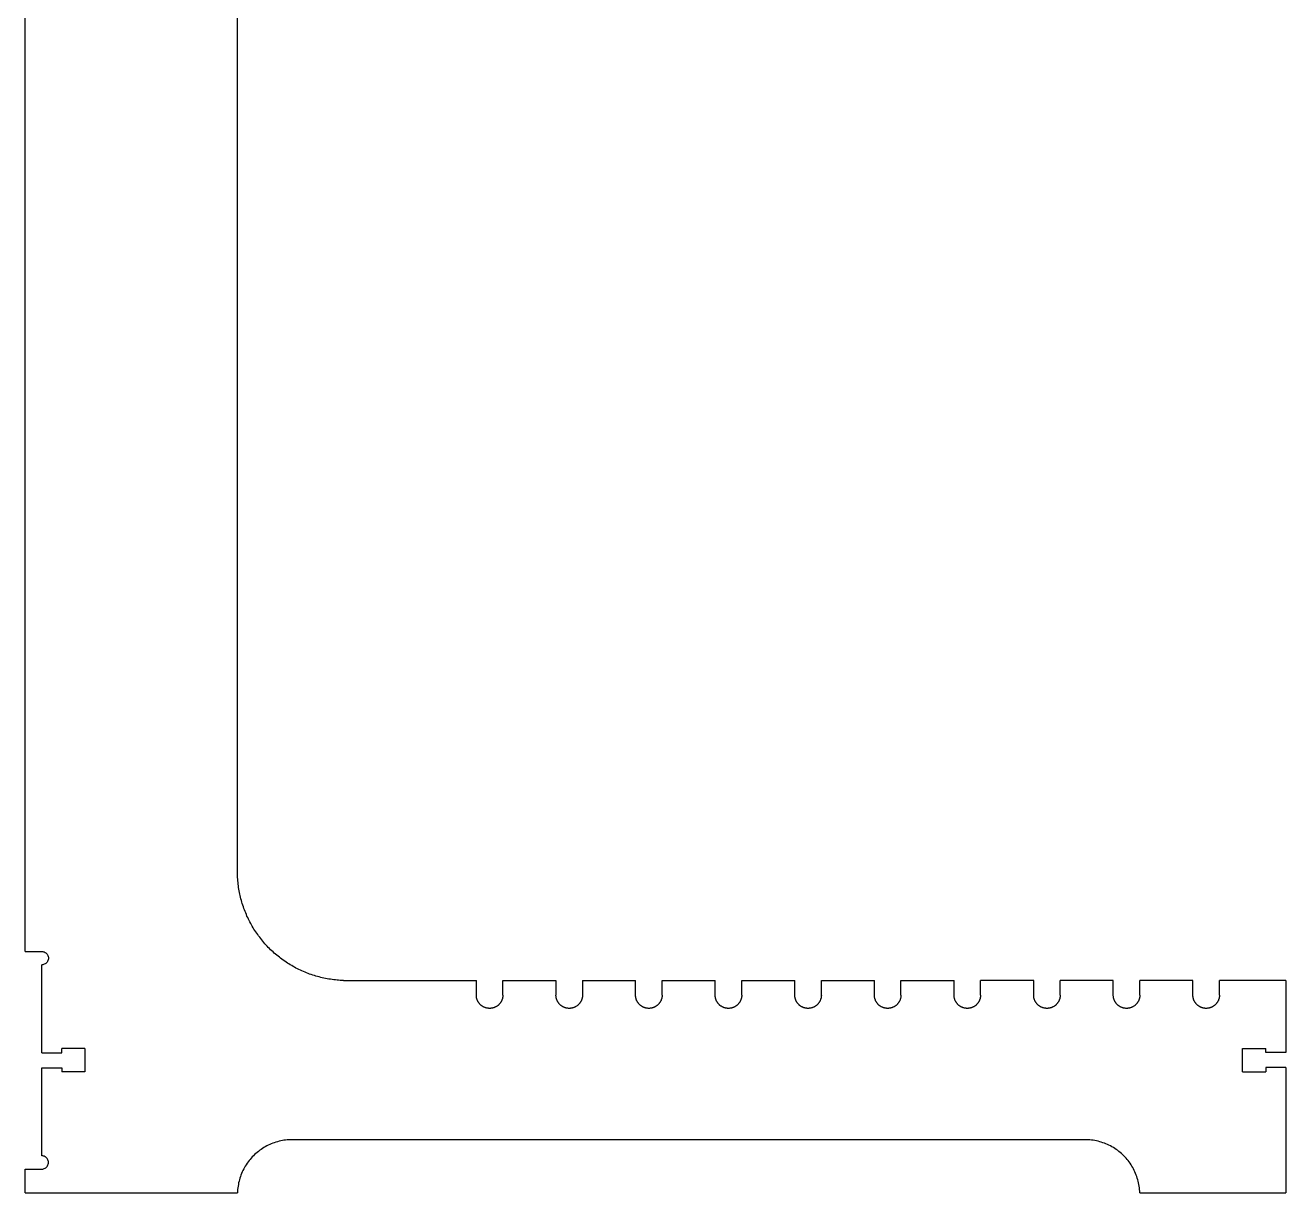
# Model space of a CAD drawing. Extents: x -100 to 100, y -46 to 46.
# Drawn here: x 29.6 to 53.35, y 1.92 to 23.92 of the extents above; entities that cross this region are included whole.
import ezdxf

# ---------------------------------------------------------------- set-up
doc = ezdxf.new("R2010")
doc.units = 0
doc.header["$MEASUREMENT"] = 0
doc.layers.get('0').update_dxf_attribs({"linetype": 'CONTINUOUS'})

msp = doc.modelspace()

# ---------------------------------------------------------------- linework, layer by layer
for p, q in [((33.599, 7.917), (33.599, 39.917)), ((29.6, 6.464), (29.6, 38.116)), ((33.6, 7.886), (33.599, 7.917)), ((33.601, 7.855), (33.6, 7.886)), ((33.603, 7.824), (33.601, 7.855)), ((33.606, 7.792), (33.603, 7.824)), ((33.609, 7.761), (33.606, 7.792)), ((33.612, 7.73), (33.609, 7.761)), ((33.616, 7.7), (33.612, 7.73)), ((33.621, 7.669), (33.616, 7.7)), ((33.626, 7.638), (33.621, 7.669)), ((33.631, 7.607), (33.626, 7.638)), ((33.637, 7.577), (33.631, 7.607)), ((33.643, 7.546), (33.637, 7.577)), ((33.65, 7.516), (33.643, 7.546)), ((33.657, 7.485), (33.65, 7.516)), ((33.665, 7.455), (33.657, 7.485)), ((33.673, 7.425), (33.665, 7.455)), ((33.681, 7.395), (33.673, 7.425)), ((33.69, 7.365), (33.681, 7.395)), ((33.7, 7.335), (33.69, 7.365)), ((33.71, 7.306), (33.7, 7.335)), ((33.72, 7.276), (33.71, 7.306)), ((33.731, 7.247), (33.72, 7.276)), ((33.742, 7.218), (33.731, 7.247)), ((33.754, 7.189), (33.742, 7.218)), ((33.766, 7.16), (33.754, 7.189)), ((33.778, 7.132), (33.766, 7.16)), ((33.791, 7.104), (33.778, 7.132)), ((33.805, 7.075), (33.791, 7.104)), ((33.819, 7.047), (33.805, 7.075)), ((33.833, 7.02), (33.819, 7.047)), ((33.848, 6.992), (33.833, 7.02)), ((33.863, 6.965), (33.848, 6.992)), ((33.878, 6.938), (33.863, 6.965)), ((33.894, 6.911), (33.878, 6.938)), ((33.91, 6.884), (33.894, 6.911)), ((33.927, 6.858), (33.91, 6.884)), ((33.944, 6.832), (33.927, 6.858)), ((33.962, 6.806), (33.944, 6.832)), ((33.98, 6.781), (33.962, 6.806)), ((33.998, 6.756), (33.98, 6.781)), ((34.017, 6.731), (33.998, 6.756)), ((34.036, 6.706), (34.017, 6.731)), ((34.055, 6.681), (34.036, 6.706)), ((34.075, 6.657), (34.055, 6.681)), ((34.095, 6.634), (34.075, 6.657)), ((29.6, 6.464), (29.912, 6.464)), ((29.912, 6.464), (29.929, 6.463)), ((29.929, 6.463), (29.945, 6.46)), ((29.945, 6.46), (29.96, 6.454)), ((29.96, 6.454), (29.975, 6.447)), ((29.975, 6.447), (29.988, 6.438)), ((29.988, 6.438), (30.001, 6.427)), ((30.001, 6.427), (30.011, 6.415)), ((30.011, 6.415), (30.021, 6.402)), ((34.115, 6.61), (34.095, 6.634)), ((34.136, 6.587), (34.115, 6.61)), ((34.157, 6.564), (34.136, 6.587)), ((34.179, 6.541), (34.157, 6.564)), ((34.201, 6.519), (34.179, 6.541)), ((34.223, 6.497), (34.201, 6.519)), ((34.246, 6.476), (34.223, 6.497)), ((34.269, 6.455), (34.246, 6.476)), ((34.292, 6.434), (34.269, 6.455)), ((34.315, 6.413), (34.292, 6.434)), ((34.339, 6.393), (34.315, 6.413)), ((29.929, 6.215), (29.912, 6.214)), ((29.912, 4.555), (29.912, 6.214)), ((29.945, 6.218), (29.929, 6.215)), ((29.96, 6.224), (29.945, 6.218)), ((29.975, 6.231), (29.96, 6.224)), ((29.988, 6.24), (29.975, 6.231)), ((30.001, 6.251), (29.988, 6.24)), ((30.011, 6.263), (30.001, 6.251)), ((30.021, 6.277), (30.011, 6.263)), ((30.021, 6.402), (30.028, 6.387)), ((30.028, 6.291), (30.021, 6.277)), ((30.028, 6.387), (30.033, 6.371)), ((30.033, 6.307), (30.028, 6.291)), ((30.033, 6.371), (30.036, 6.355)), ((30.036, 6.323), (30.033, 6.307)), ((30.036, 6.355), (30.037, 6.339)), ((30.037, 6.339), (30.036, 6.323)), ((34.363, 6.373), (34.339, 6.393)), ((34.388, 6.354), (34.363, 6.373)), ((34.412, 6.335), (34.388, 6.354)), ((34.437, 6.316), (34.412, 6.335)), ((34.462, 6.298), (34.437, 6.316)), ((34.488, 6.28), (34.462, 6.298)), ((34.514, 6.263), (34.488, 6.28)), ((34.54, 6.245), (34.514, 6.263)), ((34.566, 6.229), (34.54, 6.245)), ((34.593, 6.212), (34.566, 6.229)), ((34.62, 6.197), (34.593, 6.212)), ((34.647, 6.181), (34.62, 6.197)), ((34.674, 6.166), (34.647, 6.181)), ((34.701, 6.151), (34.674, 6.166)), ((34.729, 6.137), (34.701, 6.151)), ((34.757, 6.123), (34.729, 6.137)), ((34.785, 6.11), (34.757, 6.123)), ((34.814, 6.097), (34.785, 6.11)), ((34.842, 6.084), (34.814, 6.097)), ((34.871, 6.072), (34.842, 6.084)), ((34.9, 6.06), (34.871, 6.072)), ((34.929, 6.049), (34.9, 6.06)), ((34.958, 6.038), (34.929, 6.049)), ((34.987, 6.028), (34.958, 6.038)), ((35.017, 6.018), (34.987, 6.028)), ((35.047, 6.009), (35.017, 6.018)), ((35.077, 6), (35.047, 6.009)), ((35.107, 5.991), (35.077, 6)), ((35.137, 5.983), (35.107, 5.991)), ((35.167, 5.975), (35.137, 5.983)), ((35.197, 5.968), (35.167, 5.975)), ((35.228, 5.961), (35.197, 5.968)), ((35.258, 5.955), (35.228, 5.961)), ((35.289, 5.949), (35.258, 5.955)), ((35.32, 5.944), (35.289, 5.949)), ((35.35, 5.939), (35.32, 5.944)), ((35.381, 5.935), (35.35, 5.939)), ((35.412, 5.931), (35.381, 5.935)), ((35.443, 5.927), (35.412, 5.931)), ((35.474, 5.924), (35.443, 5.927)), ((35.505, 5.922), (35.474, 5.924)), ((35.536, 5.92), (35.505, 5.922)), ((35.568, 5.918), (35.536, 5.92)), ((35.599, 5.917), (35.568, 5.918)), ((35.599, 5.917), (38.099, 5.917)), ((38.099, 5.642), (38.099, 5.917)), ((38.599, 5.917), (39.599, 5.917)), ((38.599, 5.642), (38.599, 5.917)), ((39.599, 5.917), (39.599, 5.642)), ((40.099, 5.917), (41.099, 5.917)), ((40.099, 5.917), (40.099, 5.642)), ((41.099, 5.642), (41.099, 5.917)), ((41.599, 5.917), (42.599, 5.917)), ((41.599, 5.642), (41.599, 5.917)), ((42.599, 5.642), (42.599, 5.917)), ((43.099, 5.917), (44.099, 5.917)), ((43.099, 5.642), (43.099, 5.917)), ((44.099, 5.642), (44.099, 5.917)), ((44.599, 5.917), (45.599, 5.917)), ((44.599, 5.642), (44.599, 5.917)), ((45.599, 5.642), (45.599, 5.917)), ((46.099, 5.917), (47.099, 5.917)), ((46.099, 5.642), (46.099, 5.917)), ((47.099, 5.642), (47.099, 5.917)), ((48.599, 5.917), (47.599, 5.917)), ((47.599, 5.642), (47.599, 5.917)), ((48.599, 5.642), (48.599, 5.917)), ((50.099, 5.917), (49.099, 5.917)), ((49.099, 5.642), (49.099, 5.917)), ((50.099, 5.642), (50.099, 5.917)), ((51.599, 5.917), (50.599, 5.917)), ((50.599, 5.642), (50.599, 5.917)), ((51.599, 5.642), (51.599, 5.917)), ((52.099, 5.642), (52.099, 5.917)), ((53.349, 5.917), (52.099, 5.917)), ((53.349, 5.917), (53.349, 4.558)), ((38.099, 5.634), (38.099, 5.642)), ((38.099, 5.626), (38.099, 5.634)), ((38.1, 5.618), (38.099, 5.626)), ((38.101, 5.611), (38.1, 5.618)), ((38.102, 5.603), (38.101, 5.611)), ((38.103, 5.595), (38.102, 5.603)), ((38.105, 5.587), (38.103, 5.595)), ((38.107, 5.58), (38.105, 5.587)), ((38.109, 5.572), (38.107, 5.58)), ((38.111, 5.565), (38.109, 5.572)), ((38.113, 5.557), (38.111, 5.565)), ((38.116, 5.55), (38.113, 5.557)), ((38.119, 5.543), (38.116, 5.55)), ((38.122, 5.536), (38.119, 5.543)), ((38.126, 5.528), (38.122, 5.536)), ((38.13, 5.522), (38.126, 5.528)), ((38.133, 5.515), (38.13, 5.522)), ((38.138, 5.508), (38.133, 5.515)), ((38.142, 5.501), (38.138, 5.508)), ((38.146, 5.495), (38.142, 5.501)), ((38.151, 5.489), (38.146, 5.495)), ((38.156, 5.483), (38.151, 5.489)), ((38.161, 5.477), (38.156, 5.483)), ((38.166, 5.471), (38.161, 5.477)), ((38.172, 5.465), (38.166, 5.471)), ((38.178, 5.46), (38.172, 5.465)), ((38.525, 5.465), (38.52, 5.46)), ((38.531, 5.471), (38.525, 5.465)), ((38.536, 5.477), (38.531, 5.471)), ((38.541, 5.483), (38.536, 5.477)), ((38.546, 5.489), (38.541, 5.483)), ((38.551, 5.495), (38.546, 5.489)), ((38.555, 5.501), (38.551, 5.495)), ((38.56, 5.508), (38.555, 5.501)), ((38.564, 5.515), (38.56, 5.508)), ((38.568, 5.522), (38.564, 5.515)), ((38.571, 5.528), (38.568, 5.522)), ((38.575, 5.536), (38.571, 5.528)), ((38.578, 5.543), (38.575, 5.536)), ((38.581, 5.55), (38.578, 5.543)), ((38.584, 5.557), (38.581, 5.55)), ((38.586, 5.565), (38.584, 5.557)), ((38.589, 5.572), (38.586, 5.565)), ((38.591, 5.58), (38.589, 5.572)), ((38.593, 5.587), (38.591, 5.58)), ((38.594, 5.595), (38.593, 5.587)), ((38.596, 5.603), (38.594, 5.595)), ((38.597, 5.611), (38.596, 5.603)), ((38.598, 5.618), (38.597, 5.611)), ((38.599, 5.634), (38.598, 5.626)), ((38.598, 5.626), (38.598, 5.618)), ((38.599, 5.642), (38.599, 5.634)), ((39.599, 5.634), (39.599, 5.642)), ((39.599, 5.626), (39.599, 5.634)), ((39.6, 5.618), (39.599, 5.626)), ((39.601, 5.611), (39.6, 5.618)), ((39.602, 5.603), (39.601, 5.611)), ((39.603, 5.595), (39.602, 5.603)), ((39.605, 5.587), (39.603, 5.595)), ((39.607, 5.58), (39.605, 5.587)), ((39.609, 5.572), (39.607, 5.58)), ((39.611, 5.565), (39.609, 5.572)), ((39.613, 5.557), (39.611, 5.565)), ((39.616, 5.55), (39.613, 5.557)), ((39.619, 5.543), (39.616, 5.55)), ((39.622, 5.536), (39.619, 5.543)), ((39.626, 5.528), (39.622, 5.536)), ((39.63, 5.522), (39.626, 5.528)), ((39.633, 5.515), (39.63, 5.522)), ((39.638, 5.508), (39.633, 5.515)), ((39.642, 5.501), (39.638, 5.508)), ((39.646, 5.495), (39.642, 5.501)), ((39.651, 5.489), (39.646, 5.495)), ((39.656, 5.483), (39.651, 5.489)), ((39.661, 5.477), (39.656, 5.483)), ((39.666, 5.471), (39.661, 5.477)), ((39.672, 5.465), (39.666, 5.471)), ((39.678, 5.46), (39.672, 5.465)), ((40.025, 5.465), (40.02, 5.46)), ((40.031, 5.471), (40.025, 5.465)), ((40.036, 5.477), (40.031, 5.471)), ((40.041, 5.483), (40.036, 5.477)), ((40.046, 5.489), (40.041, 5.483)), ((40.051, 5.495), (40.046, 5.489)), ((40.055, 5.501), (40.051, 5.495)), ((40.06, 5.508), (40.055, 5.501)), ((40.064, 5.515), (40.06, 5.508)), ((40.068, 5.522), (40.064, 5.515)), ((40.071, 5.528), (40.068, 5.522)), ((40.075, 5.536), (40.071, 5.528)), ((40.078, 5.543), (40.075, 5.536)), ((40.081, 5.55), (40.078, 5.543)), ((40.084, 5.557), (40.081, 5.55)), ((40.086, 5.565), (40.084, 5.557)), ((40.089, 5.572), (40.086, 5.565)), ((40.091, 5.58), (40.089, 5.572)), ((40.093, 5.587), (40.091, 5.58)), ((40.094, 5.595), (40.093, 5.587)), ((40.096, 5.603), (40.094, 5.595)), ((40.097, 5.611), (40.096, 5.603)), ((40.098, 5.618), (40.097, 5.611)), ((40.099, 5.634), (40.098, 5.626)), ((40.098, 5.626), (40.098, 5.618)), ((40.099, 5.642), (40.099, 5.634)), ((41.099, 5.634), (41.099, 5.642)), ((41.099, 5.626), (41.099, 5.634)), ((41.1, 5.618), (41.099, 5.626)), ((41.101, 5.611), (41.1, 5.618)), ((41.102, 5.603), (41.101, 5.611)), ((41.103, 5.595), (41.102, 5.603)), ((41.105, 5.587), (41.103, 5.595)), ((41.107, 5.58), (41.105, 5.587)), ((41.109, 5.572), (41.107, 5.58)), ((41.111, 5.565), (41.109, 5.572)), ((41.113, 5.557), (41.111, 5.565)), ((41.116, 5.55), (41.113, 5.557)), ((41.119, 5.543), (41.116, 5.55)), ((41.122, 5.536), (41.119, 5.543)), ((41.126, 5.528), (41.122, 5.536)), ((41.13, 5.522), (41.126, 5.528)), ((41.133, 5.515), (41.13, 5.522)), ((41.138, 5.508), (41.133, 5.515)), ((41.142, 5.501), (41.138, 5.508)), ((41.146, 5.495), (41.142, 5.501)), ((41.151, 5.489), (41.146, 5.495)), ((41.156, 5.483), (41.151, 5.489)), ((41.161, 5.477), (41.156, 5.483)), ((41.166, 5.471), (41.161, 5.477)), ((41.172, 5.465), (41.166, 5.471)), ((41.178, 5.46), (41.172, 5.465)), ((41.525, 5.465), (41.52, 5.46)), ((41.531, 5.471), (41.525, 5.465)), ((41.536, 5.477), (41.531, 5.471)), ((41.541, 5.483), (41.536, 5.477)), ((41.546, 5.489), (41.541, 5.483)), ((41.551, 5.495), (41.546, 5.489)), ((41.555, 5.501), (41.551, 5.495)), ((41.56, 5.508), (41.555, 5.501)), ((41.564, 5.515), (41.56, 5.508)), ((41.568, 5.522), (41.564, 5.515)), ((41.571, 5.528), (41.568, 5.522)), ((41.575, 5.536), (41.571, 5.528)), ((41.578, 5.543), (41.575, 5.536)), ((41.581, 5.55), (41.578, 5.543)), ((41.584, 5.557), (41.581, 5.55)), ((41.586, 5.565), (41.584, 5.557)), ((41.589, 5.572), (41.586, 5.565)), ((41.591, 5.58), (41.589, 5.572)), ((41.593, 5.587), (41.591, 5.58)), ((41.594, 5.595), (41.593, 5.587)), ((41.596, 5.603), (41.594, 5.595)), ((41.597, 5.611), (41.596, 5.603)), ((41.598, 5.618), (41.597, 5.611)), ((41.599, 5.634), (41.598, 5.626)), ((41.598, 5.626), (41.598, 5.618)), ((41.599, 5.642), (41.599, 5.634)), ((42.599, 5.634), (42.599, 5.642)), ((42.599, 5.626), (42.599, 5.634)), ((42.6, 5.618), (42.599, 5.626)), ((42.601, 5.611), (42.6, 5.618)), ((42.602, 5.603), (42.601, 5.611)), ((42.603, 5.595), (42.602, 5.603)), ((42.605, 5.587), (42.603, 5.595)), ((42.607, 5.58), (42.605, 5.587)), ((42.609, 5.572), (42.607, 5.58)), ((42.611, 5.565), (42.609, 5.572)), ((42.613, 5.557), (42.611, 5.565)), ((42.616, 5.55), (42.613, 5.557)), ((42.619, 5.543), (42.616, 5.55)), ((42.622, 5.536), (42.619, 5.543)), ((42.626, 5.528), (42.622, 5.536)), ((42.63, 5.522), (42.626, 5.528)), ((42.633, 5.515), (42.63, 5.522)), ((42.638, 5.508), (42.633, 5.515)), ((42.642, 5.501), (42.638, 5.508)), ((42.646, 5.495), (42.642, 5.501)), ((42.651, 5.489), (42.646, 5.495)), ((42.656, 5.483), (42.651, 5.489)), ((42.661, 5.477), (42.656, 5.483)), ((42.666, 5.471), (42.661, 5.477)), ((42.672, 5.465), (42.666, 5.471)), ((42.678, 5.46), (42.672, 5.465)), ((43.025, 5.465), (43.02, 5.46)), ((43.031, 5.471), (43.025, 5.465)), ((43.036, 5.477), (43.031, 5.471)), ((43.041, 5.483), (43.036, 5.477)), ((43.046, 5.489), (43.041, 5.483)), ((43.051, 5.495), (43.046, 5.489)), ((43.055, 5.501), (43.051, 5.495)), ((43.06, 5.508), (43.055, 5.501)), ((43.064, 5.515), (43.06, 5.508)), ((43.068, 5.522), (43.064, 5.515)), ((43.071, 5.528), (43.068, 5.522)), ((43.075, 5.536), (43.071, 5.528)), ((43.078, 5.543), (43.075, 5.536)), ((43.081, 5.55), (43.078, 5.543)), ((43.084, 5.557), (43.081, 5.55)), ((43.086, 5.565), (43.084, 5.557)), ((43.089, 5.572), (43.086, 5.565)), ((43.091, 5.58), (43.089, 5.572)), ((43.093, 5.587), (43.091, 5.58)), ((43.094, 5.595), (43.093, 5.587)), ((43.096, 5.603), (43.094, 5.595)), ((43.097, 5.611), (43.096, 5.603)), ((43.098, 5.618), (43.097, 5.611)), ((43.099, 5.634), (43.098, 5.626)), ((43.098, 5.626), (43.098, 5.618)), ((43.099, 5.642), (43.099, 5.634)), ((44.099, 5.634), (44.099, 5.642)), ((44.099, 5.626), (44.099, 5.634)), ((44.1, 5.618), (44.099, 5.626)), ((44.101, 5.611), (44.1, 5.618)), ((44.102, 5.603), (44.101, 5.611)), ((44.103, 5.595), (44.102, 5.603)), ((44.105, 5.587), (44.103, 5.595)), ((44.107, 5.58), (44.105, 5.587)), ((44.109, 5.572), (44.107, 5.58)), ((44.111, 5.565), (44.109, 5.572)), ((44.113, 5.557), (44.111, 5.565)), ((44.116, 5.55), (44.113, 5.557)), ((44.119, 5.543), (44.116, 5.55)), ((44.122, 5.536), (44.119, 5.543)), ((44.126, 5.528), (44.122, 5.536)), ((44.13, 5.522), (44.126, 5.528)), ((44.133, 5.515), (44.13, 5.522)), ((44.138, 5.508), (44.133, 5.515)), ((44.142, 5.501), (44.138, 5.508)), ((44.146, 5.495), (44.142, 5.501)), ((44.151, 5.489), (44.146, 5.495)), ((44.156, 5.483), (44.151, 5.489)), ((44.161, 5.477), (44.156, 5.483)), ((44.166, 5.471), (44.161, 5.477)), ((44.172, 5.465), (44.166, 5.471)), ((44.178, 5.46), (44.172, 5.465)), ((44.525, 5.465), (44.52, 5.46)), ((44.531, 5.471), (44.525, 5.465)), ((44.536, 5.477), (44.531, 5.471)), ((44.541, 5.483), (44.536, 5.477)), ((44.546, 5.489), (44.541, 5.483)), ((44.551, 5.495), (44.546, 5.489)), ((44.555, 5.501), (44.551, 5.495)), ((44.56, 5.508), (44.555, 5.501)), ((44.564, 5.515), (44.56, 5.508)), ((44.568, 5.522), (44.564, 5.515)), ((44.571, 5.528), (44.568, 5.522)), ((44.575, 5.536), (44.571, 5.528)), ((44.578, 5.543), (44.575, 5.536)), ((44.581, 5.55), (44.578, 5.543)), ((44.584, 5.557), (44.581, 5.55)), ((44.586, 5.565), (44.584, 5.557)), ((44.589, 5.572), (44.586, 5.565)), ((44.591, 5.58), (44.589, 5.572)), ((44.593, 5.587), (44.591, 5.58)), ((44.594, 5.595), (44.593, 5.587)), ((44.596, 5.603), (44.594, 5.595)), ((44.597, 5.611), (44.596, 5.603)), ((44.598, 5.618), (44.597, 5.611)), ((44.599, 5.634), (44.598, 5.626)), ((44.598, 5.626), (44.598, 5.618)), ((44.599, 5.642), (44.599, 5.634)), ((45.599, 5.634), (45.599, 5.642)), ((45.599, 5.626), (45.599, 5.634)), ((45.6, 5.618), (45.599, 5.626)), ((45.601, 5.611), (45.6, 5.618)), ((45.602, 5.603), (45.601, 5.611)), ((45.603, 5.595), (45.602, 5.603)), ((45.605, 5.587), (45.603, 5.595)), ((45.607, 5.58), (45.605, 5.587)), ((45.609, 5.572), (45.607, 5.58)), ((45.611, 5.565), (45.609, 5.572)), ((45.613, 5.557), (45.611, 5.565)), ((45.616, 5.55), (45.613, 5.557)), ((45.619, 5.543), (45.616, 5.55)), ((45.622, 5.536), (45.619, 5.543)), ((45.626, 5.528), (45.622, 5.536)), ((45.63, 5.522), (45.626, 5.528)), ((45.633, 5.515), (45.63, 5.522)), ((45.638, 5.508), (45.633, 5.515)), ((45.642, 5.501), (45.638, 5.508)), ((45.646, 5.495), (45.642, 5.501)), ((45.651, 5.489), (45.646, 5.495)), ((45.656, 5.483), (45.651, 5.489)), ((45.661, 5.477), (45.656, 5.483)), ((45.666, 5.471), (45.661, 5.477)), ((45.672, 5.465), (45.666, 5.471)), ((45.678, 5.46), (45.672, 5.465)), ((46.025, 5.465), (46.02, 5.46)), ((46.031, 5.471), (46.025, 5.465)), ((46.036, 5.477), (46.031, 5.471)), ((46.041, 5.483), (46.036, 5.477)), ((46.046, 5.489), (46.041, 5.483)), ((46.051, 5.495), (46.046, 5.489)), ((46.055, 5.501), (46.051, 5.495)), ((46.06, 5.508), (46.055, 5.501)), ((46.064, 5.515), (46.06, 5.508)), ((46.068, 5.522), (46.064, 5.515)), ((46.071, 5.528), (46.068, 5.522)), ((46.075, 5.536), (46.071, 5.528)), ((46.078, 5.543), (46.075, 5.536)), ((46.081, 5.55), (46.078, 5.543)), ((46.084, 5.557), (46.081, 5.55)), ((46.086, 5.565), (46.084, 5.557)), ((46.089, 5.572), (46.086, 5.565)), ((46.091, 5.58), (46.089, 5.572)), ((46.093, 5.587), (46.091, 5.58)), ((46.094, 5.595), (46.093, 5.587)), ((46.096, 5.603), (46.094, 5.595)), ((46.097, 5.611), (46.096, 5.603)), ((46.098, 5.618), (46.097, 5.611)), ((46.099, 5.634), (46.098, 5.626)), ((46.098, 5.626), (46.098, 5.618)), ((46.099, 5.642), (46.099, 5.634)), ((47.099, 5.634), (47.099, 5.642)), ((47.099, 5.626), (47.099, 5.634)), ((47.1, 5.618), (47.099, 5.626)), ((47.101, 5.611), (47.1, 5.618)), ((47.102, 5.603), (47.101, 5.611)), ((47.103, 5.595), (47.102, 5.603)), ((47.105, 5.587), (47.103, 5.595)), ((47.107, 5.58), (47.105, 5.587)), ((47.109, 5.572), (47.107, 5.58)), ((47.111, 5.565), (47.109, 5.572)), ((47.113, 5.557), (47.111, 5.565)), ((47.116, 5.55), (47.113, 5.557)), ((47.119, 5.543), (47.116, 5.55)), ((47.122, 5.536), (47.119, 5.543)), ((47.126, 5.528), (47.122, 5.536)), ((47.13, 5.522), (47.126, 5.528)), ((47.133, 5.515), (47.13, 5.522)), ((47.138, 5.508), (47.133, 5.515)), ((47.142, 5.501), (47.138, 5.508)), ((47.146, 5.495), (47.142, 5.501)), ((47.151, 5.489), (47.146, 5.495)), ((47.156, 5.483), (47.151, 5.489)), ((47.161, 5.477), (47.156, 5.483)), ((47.166, 5.471), (47.161, 5.477)), ((47.172, 5.465), (47.166, 5.471)), ((47.178, 5.46), (47.172, 5.465)), ((47.525, 5.465), (47.52, 5.46)), ((47.531, 5.471), (47.525, 5.465)), ((47.536, 5.477), (47.531, 5.471)), ((47.541, 5.483), (47.536, 5.477)), ((47.546, 5.489), (47.541, 5.483)), ((47.551, 5.495), (47.546, 5.489)), ((47.555, 5.501), (47.551, 5.495)), ((47.56, 5.508), (47.555, 5.501)), ((47.564, 5.515), (47.56, 5.508)), ((47.568, 5.522), (47.564, 5.515)), ((47.571, 5.528), (47.568, 5.522)), ((47.575, 5.536), (47.571, 5.528)), ((47.578, 5.543), (47.575, 5.536)), ((47.581, 5.55), (47.578, 5.543)), ((47.584, 5.557), (47.581, 5.55)), ((47.586, 5.565), (47.584, 5.557)), ((47.589, 5.572), (47.586, 5.565)), ((47.591, 5.58), (47.589, 5.572)), ((47.593, 5.587), (47.591, 5.58)), ((47.594, 5.595), (47.593, 5.587)), ((47.596, 5.603), (47.594, 5.595)), ((47.597, 5.611), (47.596, 5.603)), ((47.598, 5.618), (47.597, 5.611)), ((47.599, 5.634), (47.598, 5.626)), ((47.598, 5.626), (47.598, 5.618)), ((47.599, 5.642), (47.599, 5.634)), ((48.599, 5.634), (48.599, 5.642)), ((48.599, 5.626), (48.599, 5.634)), ((48.6, 5.618), (48.599, 5.626)), ((48.601, 5.611), (48.6, 5.618)), ((48.602, 5.603), (48.601, 5.611)), ((48.603, 5.595), (48.602, 5.603)), ((48.605, 5.587), (48.603, 5.595)), ((48.607, 5.58), (48.605, 5.587)), ((48.609, 5.572), (48.607, 5.58)), ((48.611, 5.565), (48.609, 5.572)), ((48.613, 5.557), (48.611, 5.565)), ((48.616, 5.55), (48.613, 5.557)), ((48.619, 5.543), (48.616, 5.55)), ((48.622, 5.536), (48.619, 5.543)), ((48.626, 5.528), (48.622, 5.536)), ((48.63, 5.522), (48.626, 5.528)), ((48.633, 5.515), (48.63, 5.522)), ((48.638, 5.508), (48.633, 5.515)), ((48.642, 5.501), (48.638, 5.508)), ((48.646, 5.495), (48.642, 5.501)), ((48.651, 5.489), (48.646, 5.495)), ((48.656, 5.483), (48.651, 5.489)), ((48.661, 5.477), (48.656, 5.483)), ((48.666, 5.471), (48.661, 5.477)), ((48.672, 5.465), (48.666, 5.471)), ((48.678, 5.46), (48.672, 5.465)), ((49.025, 5.465), (49.02, 5.46)), ((49.031, 5.471), (49.025, 5.465)), ((49.036, 5.477), (49.031, 5.471)), ((49.041, 5.483), (49.036, 5.477)), ((49.046, 5.489), (49.041, 5.483)), ((49.051, 5.495), (49.046, 5.489)), ((49.055, 5.501), (49.051, 5.495)), ((49.06, 5.508), (49.055, 5.501)), ((49.064, 5.515), (49.06, 5.508)), ((49.068, 5.522), (49.064, 5.515)), ((49.071, 5.528), (49.068, 5.522)), ((49.075, 5.536), (49.071, 5.528)), ((49.078, 5.543), (49.075, 5.536)), ((49.081, 5.55), (49.078, 5.543)), ((49.084, 5.557), (49.081, 5.55)), ((49.086, 5.565), (49.084, 5.557)), ((49.089, 5.572), (49.086, 5.565)), ((49.091, 5.58), (49.089, 5.572)), ((49.093, 5.587), (49.091, 5.58)), ((49.094, 5.595), (49.093, 5.587)), ((49.096, 5.603), (49.094, 5.595)), ((49.097, 5.611), (49.096, 5.603)), ((49.098, 5.618), (49.097, 5.611)), ((49.099, 5.634), (49.098, 5.626)), ((49.098, 5.626), (49.098, 5.618)), ((49.099, 5.642), (49.099, 5.634)), ((50.099, 5.634), (50.099, 5.642)), ((50.099, 5.626), (50.099, 5.634)), ((50.1, 5.618), (50.099, 5.626)), ((50.101, 5.611), (50.1, 5.618)), ((50.102, 5.603), (50.101, 5.611)), ((50.103, 5.595), (50.102, 5.603)), ((50.105, 5.587), (50.103, 5.595)), ((50.107, 5.58), (50.105, 5.587)), ((50.109, 5.572), (50.107, 5.58)), ((50.111, 5.565), (50.109, 5.572)), ((50.113, 5.557), (50.111, 5.565)), ((50.116, 5.55), (50.113, 5.557)), ((50.119, 5.543), (50.116, 5.55)), ((50.122, 5.536), (50.119, 5.543)), ((50.126, 5.528), (50.122, 5.536)), ((50.13, 5.522), (50.126, 5.528)), ((50.133, 5.515), (50.13, 5.522)), ((50.138, 5.508), (50.133, 5.515)), ((50.142, 5.501), (50.138, 5.508)), ((50.146, 5.495), (50.142, 5.501)), ((50.151, 5.489), (50.146, 5.495)), ((50.156, 5.483), (50.151, 5.489)), ((50.161, 5.477), (50.156, 5.483)), ((50.166, 5.471), (50.161, 5.477)), ((50.172, 5.465), (50.166, 5.471)), ((50.178, 5.46), (50.172, 5.465)), ((50.525, 5.465), (50.52, 5.46)), ((50.531, 5.471), (50.525, 5.465)), ((50.536, 5.477), (50.531, 5.471)), ((50.541, 5.483), (50.536, 5.477)), ((50.546, 5.489), (50.541, 5.483)), ((50.551, 5.495), (50.546, 5.489)), ((50.555, 5.501), (50.551, 5.495)), ((50.56, 5.508), (50.555, 5.501)), ((50.564, 5.515), (50.56, 5.508)), ((50.568, 5.522), (50.564, 5.515)), ((50.571, 5.528), (50.568, 5.522)), ((50.575, 5.536), (50.571, 5.528)), ((50.578, 5.543), (50.575, 5.536)), ((50.581, 5.55), (50.578, 5.543)), ((50.584, 5.557), (50.581, 5.55)), ((50.586, 5.565), (50.584, 5.557)), ((50.589, 5.572), (50.586, 5.565)), ((50.591, 5.58), (50.589, 5.572)), ((50.593, 5.587), (50.591, 5.58)), ((50.594, 5.595), (50.593, 5.587)), ((50.596, 5.603), (50.594, 5.595)), ((50.597, 5.611), (50.596, 5.603)), ((50.598, 5.618), (50.597, 5.611)), ((50.599, 5.634), (50.598, 5.626)), ((50.598, 5.626), (50.598, 5.618)), ((50.599, 5.642), (50.599, 5.634)), ((51.599, 5.634), (51.599, 5.642)), ((51.599, 5.626), (51.599, 5.634)), ((51.6, 5.618), (51.599, 5.626)), ((51.601, 5.611), (51.6, 5.618)), ((51.602, 5.603), (51.601, 5.611)), ((51.603, 5.595), (51.602, 5.603)), ((51.605, 5.587), (51.603, 5.595)), ((51.607, 5.58), (51.605, 5.587)), ((51.609, 5.572), (51.607, 5.58)), ((51.611, 5.565), (51.609, 5.572)), ((51.613, 5.557), (51.611, 5.565)), ((51.616, 5.55), (51.613, 5.557)), ((51.619, 5.543), (51.616, 5.55)), ((51.622, 5.536), (51.619, 5.543)), ((51.626, 5.528), (51.622, 5.536)), ((51.63, 5.522), (51.626, 5.528)), ((51.633, 5.515), (51.63, 5.522)), ((51.638, 5.508), (51.633, 5.515)), ((51.642, 5.501), (51.638, 5.508)), ((51.646, 5.495), (51.642, 5.501)), ((51.651, 5.489), (51.646, 5.495)), ((51.656, 5.483), (51.651, 5.489)), ((51.661, 5.477), (51.656, 5.483)), ((51.666, 5.471), (51.661, 5.477)), ((51.672, 5.465), (51.666, 5.471)), ((51.678, 5.46), (51.672, 5.465)), ((52.025, 5.465), (52.02, 5.46)), ((52.031, 5.471), (52.025, 5.465)), ((52.036, 5.477), (52.031, 5.471)), ((52.041, 5.483), (52.036, 5.477)), ((52.046, 5.489), (52.041, 5.483)), ((52.051, 5.495), (52.046, 5.489)), ((52.055, 5.501), (52.051, 5.495)), ((52.06, 5.508), (52.055, 5.501)), ((52.064, 5.515), (52.06, 5.508)), ((52.068, 5.522), (52.064, 5.515)), ((52.071, 5.528), (52.068, 5.522)), ((52.075, 5.536), (52.071, 5.528)), ((52.078, 5.543), (52.075, 5.536)), ((52.081, 5.55), (52.078, 5.543)), ((52.084, 5.557), (52.081, 5.55)), ((52.086, 5.565), (52.084, 5.557)), ((52.089, 5.572), (52.086, 5.565)), ((52.091, 5.58), (52.089, 5.572)), ((52.093, 5.587), (52.091, 5.58)), ((52.094, 5.595), (52.093, 5.587)), ((52.096, 5.603), (52.094, 5.595)), ((52.097, 5.611), (52.096, 5.603)), ((52.098, 5.618), (52.097, 5.611)), ((52.099, 5.634), (52.098, 5.626)), ((52.098, 5.626), (52.098, 5.618)), ((52.099, 5.642), (52.099, 5.634)), ((38.183, 5.454), (38.178, 5.46)), ((38.189, 5.449), (38.183, 5.454)), ((38.195, 5.444), (38.189, 5.449)), ((38.202, 5.44), (38.195, 5.444)), ((38.208, 5.435), (38.202, 5.44)), ((38.215, 5.431), (38.208, 5.435)), ((38.221, 5.427), (38.215, 5.431)), ((38.228, 5.423), (38.221, 5.427)), ((38.235, 5.419), (38.228, 5.423)), ((38.242, 5.416), (38.235, 5.419)), ((38.249, 5.413), (38.242, 5.416)), ((38.257, 5.41), (38.249, 5.413)), ((38.264, 5.407), (38.257, 5.41)), ((38.271, 5.404), (38.264, 5.407)), ((38.279, 5.402), (38.271, 5.404)), ((38.286, 5.4), (38.279, 5.402)), ((38.294, 5.398), (38.286, 5.4)), ((38.302, 5.396), (38.294, 5.398)), ((38.31, 5.395), (38.302, 5.396)), ((38.317, 5.394), (38.31, 5.395)), ((38.325, 5.393), (38.317, 5.394)), ((38.333, 5.392), (38.325, 5.393)), ((38.341, 5.392), (38.333, 5.392)), ((38.349, 5.392), (38.341, 5.392)), ((38.357, 5.392), (38.349, 5.392)), ((38.364, 5.392), (38.357, 5.392)), ((38.372, 5.393), (38.364, 5.392)), ((38.38, 5.394), (38.372, 5.393)), ((38.388, 5.395), (38.38, 5.394)), ((38.396, 5.396), (38.388, 5.395)), ((38.403, 5.398), (38.396, 5.396)), ((38.411, 5.4), (38.403, 5.398)), ((38.418, 5.402), (38.411, 5.4)), ((38.426, 5.404), (38.418, 5.402)), ((38.433, 5.407), (38.426, 5.404)), ((38.441, 5.41), (38.433, 5.407)), ((38.448, 5.413), (38.441, 5.41)), ((38.455, 5.416), (38.448, 5.413)), ((38.462, 5.419), (38.455, 5.416)), ((38.469, 5.423), (38.462, 5.419)), ((38.476, 5.427), (38.469, 5.423)), ((38.483, 5.431), (38.476, 5.427)), ((38.489, 5.435), (38.483, 5.431)), ((38.496, 5.44), (38.489, 5.435)), ((38.502, 5.444), (38.496, 5.44)), ((38.508, 5.449), (38.502, 5.444)), ((38.514, 5.454), (38.508, 5.449)), ((38.52, 5.46), (38.514, 5.454)), ((39.683, 5.454), (39.678, 5.46)), ((39.689, 5.449), (39.683, 5.454)), ((39.695, 5.444), (39.689, 5.449)), ((39.702, 5.44), (39.695, 5.444)), ((39.708, 5.435), (39.702, 5.44)), ((39.715, 5.431), (39.708, 5.435)), ((39.721, 5.427), (39.715, 5.431)), ((39.728, 5.423), (39.721, 5.427)), ((39.735, 5.419), (39.728, 5.423)), ((39.742, 5.416), (39.735, 5.419)), ((39.749, 5.413), (39.742, 5.416)), ((39.757, 5.41), (39.749, 5.413)), ((39.764, 5.407), (39.757, 5.41)), ((39.771, 5.404), (39.764, 5.407)), ((39.779, 5.402), (39.771, 5.404)), ((39.786, 5.4), (39.779, 5.402)), ((39.794, 5.398), (39.786, 5.4)), ((39.802, 5.396), (39.794, 5.398)), ((39.81, 5.395), (39.802, 5.396)), ((39.817, 5.394), (39.81, 5.395)), ((39.825, 5.393), (39.817, 5.394)), ((39.833, 5.392), (39.825, 5.393)), ((39.841, 5.392), (39.833, 5.392)), ((39.849, 5.392), (39.841, 5.392)), ((39.857, 5.392), (39.849, 5.392)), ((39.864, 5.392), (39.857, 5.392)), ((39.872, 5.393), (39.864, 5.392)), ((39.88, 5.394), (39.872, 5.393)), ((39.888, 5.395), (39.88, 5.394)), ((39.896, 5.396), (39.888, 5.395)), ((39.903, 5.398), (39.896, 5.396)), ((39.911, 5.4), (39.903, 5.398)), ((39.918, 5.402), (39.911, 5.4)), ((39.926, 5.404), (39.918, 5.402)), ((39.933, 5.407), (39.926, 5.404)), ((39.941, 5.41), (39.933, 5.407)), ((39.948, 5.413), (39.941, 5.41)), ((39.955, 5.416), (39.948, 5.413)), ((39.962, 5.419), (39.955, 5.416)), ((39.969, 5.423), (39.962, 5.419)), ((39.976, 5.427), (39.969, 5.423)), ((39.983, 5.431), (39.976, 5.427)), ((39.989, 5.435), (39.983, 5.431)), ((39.996, 5.44), (39.989, 5.435)), ((40.002, 5.444), (39.996, 5.44)), ((40.008, 5.449), (40.002, 5.444)), ((40.014, 5.454), (40.008, 5.449)), ((40.02, 5.46), (40.014, 5.454)), ((41.183, 5.454), (41.178, 5.46)), ((41.189, 5.449), (41.183, 5.454)), ((41.195, 5.444), (41.189, 5.449)), ((41.202, 5.44), (41.195, 5.444)), ((41.208, 5.435), (41.202, 5.44)), ((41.215, 5.431), (41.208, 5.435)), ((41.221, 5.427), (41.215, 5.431)), ((41.228, 5.423), (41.221, 5.427)), ((41.235, 5.419), (41.228, 5.423)), ((41.242, 5.416), (41.235, 5.419)), ((41.249, 5.413), (41.242, 5.416)), ((41.257, 5.41), (41.249, 5.413)), ((41.264, 5.407), (41.257, 5.41)), ((41.271, 5.404), (41.264, 5.407)), ((41.279, 5.402), (41.271, 5.404)), ((41.286, 5.4), (41.279, 5.402)), ((41.294, 5.398), (41.286, 5.4)), ((41.302, 5.396), (41.294, 5.398)), ((41.31, 5.395), (41.302, 5.396)), ((41.317, 5.394), (41.31, 5.395)), ((41.325, 5.393), (41.317, 5.394)), ((41.333, 5.392), (41.325, 5.393)), ((41.341, 5.392), (41.333, 5.392)), ((41.349, 5.392), (41.341, 5.392)), ((41.357, 5.392), (41.349, 5.392)), ((41.364, 5.392), (41.357, 5.392)), ((41.372, 5.393), (41.364, 5.392)), ((41.38, 5.394), (41.372, 5.393)), ((41.388, 5.395), (41.38, 5.394)), ((41.396, 5.396), (41.388, 5.395)), ((41.403, 5.398), (41.396, 5.396)), ((41.411, 5.4), (41.403, 5.398)), ((41.418, 5.402), (41.411, 5.4)), ((41.426, 5.404), (41.418, 5.402)), ((41.433, 5.407), (41.426, 5.404)), ((41.441, 5.41), (41.433, 5.407)), ((41.448, 5.413), (41.441, 5.41)), ((41.455, 5.416), (41.448, 5.413)), ((41.462, 5.419), (41.455, 5.416)), ((41.469, 5.423), (41.462, 5.419)), ((41.476, 5.427), (41.469, 5.423)), ((41.483, 5.431), (41.476, 5.427)), ((41.489, 5.435), (41.483, 5.431)), ((41.496, 5.44), (41.489, 5.435)), ((41.502, 5.444), (41.496, 5.44)), ((41.508, 5.449), (41.502, 5.444)), ((41.514, 5.454), (41.508, 5.449)), ((41.52, 5.46), (41.514, 5.454)), ((42.683, 5.454), (42.678, 5.46)), ((42.689, 5.449), (42.683, 5.454)), ((42.695, 5.444), (42.689, 5.449)), ((42.702, 5.44), (42.695, 5.444)), ((42.708, 5.435), (42.702, 5.44)), ((42.715, 5.431), (42.708, 5.435)), ((42.721, 5.427), (42.715, 5.431)), ((42.728, 5.423), (42.721, 5.427)), ((42.735, 5.419), (42.728, 5.423)), ((42.742, 5.416), (42.735, 5.419)), ((42.749, 5.413), (42.742, 5.416)), ((42.757, 5.41), (42.749, 5.413)), ((42.764, 5.407), (42.757, 5.41)), ((42.771, 5.404), (42.764, 5.407)), ((42.779, 5.402), (42.771, 5.404)), ((42.786, 5.4), (42.779, 5.402)), ((42.794, 5.398), (42.786, 5.4)), ((42.802, 5.396), (42.794, 5.398)), ((42.81, 5.395), (42.802, 5.396)), ((42.817, 5.394), (42.81, 5.395)), ((42.825, 5.393), (42.817, 5.394)), ((42.833, 5.392), (42.825, 5.393)), ((42.841, 5.392), (42.833, 5.392)), ((42.849, 5.392), (42.841, 5.392)), ((42.857, 5.392), (42.849, 5.392)), ((42.864, 5.392), (42.857, 5.392)), ((42.872, 5.393), (42.864, 5.392)), ((42.88, 5.394), (42.872, 5.393)), ((42.888, 5.395), (42.88, 5.394)), ((42.896, 5.396), (42.888, 5.395)), ((42.903, 5.398), (42.896, 5.396)), ((42.911, 5.4), (42.903, 5.398)), ((42.918, 5.402), (42.911, 5.4)), ((42.926, 5.404), (42.918, 5.402)), ((42.933, 5.407), (42.926, 5.404)), ((42.941, 5.41), (42.933, 5.407)), ((42.948, 5.413), (42.941, 5.41)), ((42.955, 5.416), (42.948, 5.413)), ((42.962, 5.419), (42.955, 5.416)), ((42.969, 5.423), (42.962, 5.419)), ((42.976, 5.427), (42.969, 5.423)), ((42.983, 5.431), (42.976, 5.427)), ((42.989, 5.435), (42.983, 5.431)), ((42.996, 5.44), (42.989, 5.435)), ((43.002, 5.444), (42.996, 5.44)), ((43.008, 5.449), (43.002, 5.444)), ((43.014, 5.454), (43.008, 5.449)), ((43.02, 5.46), (43.014, 5.454)), ((44.183, 5.454), (44.178, 5.46)), ((44.189, 5.449), (44.183, 5.454)), ((44.195, 5.444), (44.189, 5.449)), ((44.202, 5.44), (44.195, 5.444)), ((44.208, 5.435), (44.202, 5.44)), ((44.215, 5.431), (44.208, 5.435)), ((44.221, 5.427), (44.215, 5.431)), ((44.228, 5.423), (44.221, 5.427)), ((44.235, 5.419), (44.228, 5.423)), ((44.242, 5.416), (44.235, 5.419)), ((44.249, 5.413), (44.242, 5.416)), ((44.257, 5.41), (44.249, 5.413)), ((44.264, 5.407), (44.257, 5.41)), ((44.271, 5.404), (44.264, 5.407)), ((44.279, 5.402), (44.271, 5.404)), ((44.286, 5.4), (44.279, 5.402)), ((44.294, 5.398), (44.286, 5.4)), ((44.302, 5.396), (44.294, 5.398)), ((44.31, 5.395), (44.302, 5.396)), ((44.317, 5.394), (44.31, 5.395)), ((44.325, 5.393), (44.317, 5.394)), ((44.333, 5.392), (44.325, 5.393)), ((44.341, 5.392), (44.333, 5.392)), ((44.349, 5.392), (44.341, 5.392)), ((44.357, 5.392), (44.349, 5.392)), ((44.364, 5.392), (44.357, 5.392)), ((44.372, 5.393), (44.364, 5.392)), ((44.38, 5.394), (44.372, 5.393)), ((44.388, 5.395), (44.38, 5.394)), ((44.396, 5.396), (44.388, 5.395)), ((44.403, 5.398), (44.396, 5.396)), ((44.411, 5.4), (44.403, 5.398)), ((44.418, 5.402), (44.411, 5.4)), ((44.426, 5.404), (44.418, 5.402)), ((44.433, 5.407), (44.426, 5.404)), ((44.441, 5.41), (44.433, 5.407)), ((44.448, 5.413), (44.441, 5.41)), ((44.455, 5.416), (44.448, 5.413)), ((44.462, 5.419), (44.455, 5.416)), ((44.469, 5.423), (44.462, 5.419)), ((44.476, 5.427), (44.469, 5.423)), ((44.483, 5.431), (44.476, 5.427)), ((44.489, 5.435), (44.483, 5.431)), ((44.496, 5.44), (44.489, 5.435)), ((44.502, 5.444), (44.496, 5.44)), ((44.508, 5.449), (44.502, 5.444)), ((44.514, 5.454), (44.508, 5.449)), ((44.52, 5.46), (44.514, 5.454)), ((45.683, 5.454), (45.678, 5.46)), ((45.689, 5.449), (45.683, 5.454)), ((45.695, 5.444), (45.689, 5.449)), ((45.702, 5.44), (45.695, 5.444)), ((45.708, 5.435), (45.702, 5.44)), ((45.715, 5.431), (45.708, 5.435)), ((45.721, 5.427), (45.715, 5.431)), ((45.728, 5.423), (45.721, 5.427)), ((45.735, 5.419), (45.728, 5.423)), ((45.742, 5.416), (45.735, 5.419)), ((45.749, 5.413), (45.742, 5.416)), ((45.757, 5.41), (45.749, 5.413)), ((45.764, 5.407), (45.757, 5.41)), ((45.771, 5.404), (45.764, 5.407)), ((45.779, 5.402), (45.771, 5.404)), ((45.786, 5.4), (45.779, 5.402)), ((45.794, 5.398), (45.786, 5.4)), ((45.802, 5.396), (45.794, 5.398)), ((45.81, 5.395), (45.802, 5.396)), ((45.817, 5.394), (45.81, 5.395)), ((45.825, 5.393), (45.817, 5.394)), ((45.833, 5.392), (45.825, 5.393)), ((45.841, 5.392), (45.833, 5.392)), ((45.849, 5.392), (45.841, 5.392)), ((45.857, 5.392), (45.849, 5.392)), ((45.864, 5.392), (45.857, 5.392)), ((45.872, 5.393), (45.864, 5.392)), ((45.88, 5.394), (45.872, 5.393)), ((45.888, 5.395), (45.88, 5.394)), ((45.896, 5.396), (45.888, 5.395)), ((45.903, 5.398), (45.896, 5.396)), ((45.911, 5.4), (45.903, 5.398)), ((45.918, 5.402), (45.911, 5.4)), ((45.926, 5.404), (45.918, 5.402)), ((45.933, 5.407), (45.926, 5.404)), ((45.941, 5.41), (45.933, 5.407)), ((45.948, 5.413), (45.941, 5.41)), ((45.955, 5.416), (45.948, 5.413)), ((45.962, 5.419), (45.955, 5.416)), ((45.969, 5.423), (45.962, 5.419)), ((45.976, 5.427), (45.969, 5.423)), ((45.983, 5.431), (45.976, 5.427)), ((45.989, 5.435), (45.983, 5.431)), ((45.996, 5.44), (45.989, 5.435)), ((46.002, 5.444), (45.996, 5.44)), ((46.008, 5.449), (46.002, 5.444)), ((46.014, 5.454), (46.008, 5.449)), ((46.02, 5.46), (46.014, 5.454)), ((47.183, 5.454), (47.178, 5.46)), ((47.189, 5.449), (47.183, 5.454)), ((47.195, 5.444), (47.189, 5.449)), ((47.202, 5.44), (47.195, 5.444)), ((47.208, 5.435), (47.202, 5.44)), ((47.215, 5.431), (47.208, 5.435)), ((47.221, 5.427), (47.215, 5.431)), ((47.228, 5.423), (47.221, 5.427)), ((47.235, 5.419), (47.228, 5.423)), ((47.242, 5.416), (47.235, 5.419)), ((47.249, 5.413), (47.242, 5.416)), ((47.257, 5.41), (47.249, 5.413)), ((47.264, 5.407), (47.257, 5.41)), ((47.271, 5.404), (47.264, 5.407)), ((47.279, 5.402), (47.271, 5.404)), ((47.286, 5.4), (47.279, 5.402)), ((47.294, 5.398), (47.286, 5.4)), ((47.302, 5.396), (47.294, 5.398)), ((47.31, 5.395), (47.302, 5.396)), ((47.317, 5.394), (47.31, 5.395)), ((47.325, 5.393), (47.317, 5.394)), ((47.333, 5.392), (47.325, 5.393)), ((47.341, 5.392), (47.333, 5.392)), ((47.349, 5.392), (47.341, 5.392)), ((47.357, 5.392), (47.349, 5.392)), ((47.364, 5.392), (47.357, 5.392)), ((47.372, 5.393), (47.364, 5.392)), ((47.38, 5.394), (47.372, 5.393)), ((47.388, 5.395), (47.38, 5.394)), ((47.396, 5.396), (47.388, 5.395)), ((47.403, 5.398), (47.396, 5.396)), ((47.411, 5.4), (47.403, 5.398)), ((47.418, 5.402), (47.411, 5.4)), ((47.426, 5.404), (47.418, 5.402)), ((47.433, 5.407), (47.426, 5.404)), ((47.441, 5.41), (47.433, 5.407)), ((47.448, 5.413), (47.441, 5.41)), ((47.455, 5.416), (47.448, 5.413)), ((47.462, 5.419), (47.455, 5.416)), ((47.469, 5.423), (47.462, 5.419)), ((47.476, 5.427), (47.469, 5.423)), ((47.483, 5.431), (47.476, 5.427)), ((47.489, 5.435), (47.483, 5.431)), ((47.496, 5.44), (47.489, 5.435)), ((47.502, 5.444), (47.496, 5.44)), ((47.508, 5.449), (47.502, 5.444)), ((47.514, 5.454), (47.508, 5.449)), ((47.52, 5.46), (47.514, 5.454)), ((48.683, 5.454), (48.678, 5.46)), ((48.689, 5.449), (48.683, 5.454)), ((48.695, 5.444), (48.689, 5.449)), ((48.702, 5.44), (48.695, 5.444)), ((48.708, 5.435), (48.702, 5.44)), ((48.715, 5.431), (48.708, 5.435)), ((48.721, 5.427), (48.715, 5.431)), ((48.728, 5.423), (48.721, 5.427)), ((48.735, 5.419), (48.728, 5.423)), ((48.742, 5.416), (48.735, 5.419)), ((48.749, 5.413), (48.742, 5.416)), ((48.757, 5.41), (48.749, 5.413)), ((48.764, 5.407), (48.757, 5.41)), ((48.771, 5.404), (48.764, 5.407)), ((48.779, 5.402), (48.771, 5.404)), ((48.786, 5.4), (48.779, 5.402)), ((48.794, 5.398), (48.786, 5.4)), ((48.802, 5.396), (48.794, 5.398)), ((48.81, 5.395), (48.802, 5.396)), ((48.817, 5.394), (48.81, 5.395)), ((48.825, 5.393), (48.817, 5.394)), ((48.833, 5.392), (48.825, 5.393)), ((48.841, 5.392), (48.833, 5.392)), ((48.849, 5.392), (48.841, 5.392)), ((48.857, 5.392), (48.849, 5.392)), ((48.864, 5.392), (48.857, 5.392)), ((48.872, 5.393), (48.864, 5.392)), ((48.88, 5.394), (48.872, 5.393)), ((48.888, 5.395), (48.88, 5.394)), ((48.896, 5.396), (48.888, 5.395)), ((48.903, 5.398), (48.896, 5.396)), ((48.911, 5.4), (48.903, 5.398)), ((48.918, 5.402), (48.911, 5.4)), ((48.926, 5.404), (48.918, 5.402)), ((48.933, 5.407), (48.926, 5.404)), ((48.941, 5.41), (48.933, 5.407)), ((48.948, 5.413), (48.941, 5.41)), ((48.955, 5.416), (48.948, 5.413)), ((48.962, 5.419), (48.955, 5.416)), ((48.969, 5.423), (48.962, 5.419)), ((48.976, 5.427), (48.969, 5.423)), ((48.983, 5.431), (48.976, 5.427)), ((48.989, 5.435), (48.983, 5.431)), ((48.996, 5.44), (48.989, 5.435)), ((49.002, 5.444), (48.996, 5.44)), ((49.008, 5.449), (49.002, 5.444)), ((49.014, 5.454), (49.008, 5.449)), ((49.02, 5.46), (49.014, 5.454)), ((50.183, 5.454), (50.178, 5.46)), ((50.189, 5.449), (50.183, 5.454)), ((50.195, 5.444), (50.189, 5.449)), ((50.202, 5.44), (50.195, 5.444)), ((50.208, 5.435), (50.202, 5.44)), ((50.215, 5.431), (50.208, 5.435)), ((50.221, 5.427), (50.215, 5.431)), ((50.228, 5.423), (50.221, 5.427)), ((50.235, 5.419), (50.228, 5.423)), ((50.242, 5.416), (50.235, 5.419)), ((50.249, 5.413), (50.242, 5.416)), ((50.257, 5.41), (50.249, 5.413)), ((50.264, 5.407), (50.257, 5.41)), ((50.271, 5.404), (50.264, 5.407)), ((50.279, 5.402), (50.271, 5.404)), ((50.286, 5.4), (50.279, 5.402)), ((50.294, 5.398), (50.286, 5.4)), ((50.302, 5.396), (50.294, 5.398)), ((50.31, 5.395), (50.302, 5.396)), ((50.317, 5.394), (50.31, 5.395)), ((50.325, 5.393), (50.317, 5.394)), ((50.333, 5.392), (50.325, 5.393)), ((50.341, 5.392), (50.333, 5.392)), ((50.349, 5.392), (50.341, 5.392)), ((50.357, 5.392), (50.349, 5.392)), ((50.364, 5.392), (50.357, 5.392)), ((50.372, 5.393), (50.364, 5.392)), ((50.38, 5.394), (50.372, 5.393)), ((50.388, 5.395), (50.38, 5.394)), ((50.396, 5.396), (50.388, 5.395)), ((50.403, 5.398), (50.396, 5.396)), ((50.411, 5.4), (50.403, 5.398)), ((50.418, 5.402), (50.411, 5.4)), ((50.426, 5.404), (50.418, 5.402)), ((50.433, 5.407), (50.426, 5.404)), ((50.441, 5.41), (50.433, 5.407)), ((50.448, 5.413), (50.441, 5.41)), ((50.455, 5.416), (50.448, 5.413)), ((50.462, 5.419), (50.455, 5.416)), ((50.469, 5.423), (50.462, 5.419)), ((50.476, 5.427), (50.469, 5.423)), ((50.483, 5.431), (50.476, 5.427)), ((50.489, 5.435), (50.483, 5.431)), ((50.496, 5.44), (50.489, 5.435)), ((50.502, 5.444), (50.496, 5.44)), ((50.508, 5.449), (50.502, 5.444)), ((50.514, 5.454), (50.508, 5.449)), ((50.52, 5.46), (50.514, 5.454)), ((51.683, 5.454), (51.678, 5.46)), ((51.689, 5.449), (51.683, 5.454)), ((51.695, 5.444), (51.689, 5.449)), ((51.702, 5.44), (51.695, 5.444)), ((51.708, 5.435), (51.702, 5.44)), ((51.715, 5.431), (51.708, 5.435)), ((51.721, 5.427), (51.715, 5.431)), ((51.728, 5.423), (51.721, 5.427)), ((51.735, 5.419), (51.728, 5.423)), ((51.742, 5.416), (51.735, 5.419)), ((51.749, 5.413), (51.742, 5.416)), ((51.757, 5.41), (51.749, 5.413)), ((51.764, 5.407), (51.757, 5.41)), ((51.771, 5.404), (51.764, 5.407)), ((51.779, 5.402), (51.771, 5.404)), ((51.786, 5.4), (51.779, 5.402)), ((51.794, 5.398), (51.786, 5.4)), ((51.802, 5.396), (51.794, 5.398)), ((51.81, 5.395), (51.802, 5.396)), ((51.817, 5.394), (51.81, 5.395)), ((51.825, 5.393), (51.817, 5.394)), ((51.833, 5.392), (51.825, 5.393)), ((51.841, 5.392), (51.833, 5.392)), ((51.849, 5.392), (51.841, 5.392)), ((51.857, 5.392), (51.849, 5.392)), ((51.864, 5.392), (51.857, 5.392)), ((51.872, 5.393), (51.864, 5.392)), ((51.88, 5.394), (51.872, 5.393)), ((51.888, 5.395), (51.88, 5.394)), ((51.896, 5.396), (51.888, 5.395)), ((51.903, 5.398), (51.896, 5.396)), ((51.911, 5.4), (51.903, 5.398)), ((51.918, 5.402), (51.911, 5.4)), ((51.926, 5.404), (51.918, 5.402)), ((51.933, 5.407), (51.926, 5.404)), ((51.941, 5.41), (51.933, 5.407)), ((51.948, 5.413), (51.941, 5.41)), ((51.955, 5.416), (51.948, 5.413)), ((51.962, 5.419), (51.955, 5.416)), ((51.969, 5.423), (51.962, 5.419)), ((51.976, 5.427), (51.969, 5.423)), ((51.983, 5.431), (51.976, 5.427)), ((51.989, 5.435), (51.983, 5.431)), ((51.996, 5.44), (51.989, 5.435)), ((52.002, 5.444), (51.996, 5.44)), ((52.008, 5.449), (52.002, 5.444)), ((52.014, 5.454), (52.008, 5.449)), ((52.02, 5.46), (52.014, 5.454)), ((29.912, 4.555), (30.287, 4.555)), ((30.287, 4.555), (30.287, 4.636)), ((30.725, 4.636), (30.287, 4.636)), ((30.725, 4.636), (30.725, 4.198)), ((52.536, 4.198), (52.536, 4.636)), ((52.536, 4.636), (52.974, 4.636)), ((52.974, 4.558), (52.974, 4.636)), ((53.349, 4.558), (52.974, 4.558)), ((53.349, 4.276), (52.974, 4.276)), ((52.974, 4.276), (52.974, 4.198)), ((53.349, 4.276), (53.349, 1.917)), ((29.912, 4.273), (30.287, 4.273)), ((29.912, 2.614), (29.912, 4.273)), ((30.287, 4.273), (30.287, 4.198)), ((30.725, 4.198), (30.287, 4.198)), ((52.536, 4.198), (52.974, 4.198)), ((34.264, 2.851), (34.235, 2.839)), ((34.293, 2.861), (34.264, 2.851)), ((34.323, 2.871), (34.293, 2.861)), ((34.353, 2.88), (34.323, 2.871)), ((34.383, 2.888), (34.353, 2.88)), ((34.413, 2.895), (34.383, 2.888)), ((34.444, 2.901), (34.413, 2.895)), ((34.475, 2.906), (34.444, 2.901)), ((34.505, 2.91), (34.475, 2.906)), ((34.536, 2.913), (34.505, 2.91)), ((34.568, 2.916), (34.536, 2.913)), ((34.599, 2.917), (34.568, 2.916)), ((49.597, 2.917), (34.599, 2.917)), ((49.628, 2.916), (49.597, 2.917)), ((49.66, 2.913), (49.628, 2.916)), ((49.691, 2.91), (49.66, 2.913)), ((49.721, 2.906), (49.691, 2.91)), ((49.752, 2.901), (49.721, 2.906)), ((49.783, 2.895), (49.752, 2.901)), ((49.813, 2.888), (49.783, 2.895)), ((49.843, 2.88), (49.813, 2.888)), ((49.873, 2.871), (49.843, 2.88)), ((49.903, 2.861), (49.873, 2.871)), ((49.932, 2.851), (49.903, 2.861)), ((49.961, 2.839), (49.932, 2.851)), ((29.929, 2.613), (29.912, 2.614)), ((29.945, 2.61), (29.929, 2.613)), ((33.9, 2.616), (33.878, 2.593)), ((33.922, 2.638), (33.9, 2.616)), ((33.945, 2.659), (33.922, 2.638)), ((33.969, 2.679), (33.945, 2.659)), ((33.993, 2.698), (33.969, 2.679)), ((34.018, 2.717), (33.993, 2.698)), ((34.043, 2.735), (34.018, 2.717)), ((34.069, 2.753), (34.043, 2.735)), ((34.096, 2.769), (34.069, 2.753)), ((34.123, 2.785), (34.096, 2.769)), ((34.15, 2.8), (34.123, 2.785)), ((34.178, 2.814), (34.15, 2.8)), ((34.206, 2.827), (34.178, 2.814)), ((34.235, 2.839), (34.206, 2.827)), ((49.99, 2.827), (49.961, 2.839)), ((50.018, 2.814), (49.99, 2.827)), ((50.046, 2.8), (50.018, 2.814)), ((50.073, 2.785), (50.046, 2.8)), ((50.1, 2.769), (50.073, 2.785)), ((50.127, 2.753), (50.1, 2.769)), ((50.153, 2.735), (50.127, 2.753)), ((50.178, 2.717), (50.153, 2.735)), ((50.203, 2.698), (50.178, 2.717)), ((50.227, 2.679), (50.203, 2.698)), ((50.251, 2.659), (50.227, 2.679)), ((50.274, 2.638), (50.251, 2.659)), ((50.296, 2.616), (50.274, 2.638)), ((50.318, 2.593), (50.296, 2.616)), ((29.96, 2.604), (29.945, 2.61)), ((29.975, 2.597), (29.96, 2.604)), ((29.96, 2.374), (29.975, 2.381)), ((29.988, 2.588), (29.975, 2.597)), ((29.975, 2.381), (29.988, 2.39)), ((30.001, 2.577), (29.988, 2.588)), ((29.988, 2.39), (30.001, 2.401)), ((30.011, 2.565), (30.001, 2.577)), ((30.001, 2.401), (30.011, 2.413)), ((30.021, 2.552), (30.011, 2.565)), ((30.011, 2.413), (30.021, 2.427)), ((30.028, 2.537), (30.021, 2.552)), ((30.021, 2.427), (30.028, 2.441)), ((30.033, 2.521), (30.028, 2.537)), ((30.028, 2.441), (30.033, 2.457)), ((30.036, 2.505), (30.033, 2.521)), ((30.033, 2.457), (30.036, 2.473)), ((30.037, 2.489), (30.036, 2.505)), ((30.036, 2.473), (30.037, 2.489)), ((33.731, 2.393), (33.716, 2.366)), ((33.746, 2.42), (33.731, 2.393)), ((33.763, 2.446), (33.746, 2.42)), ((33.78, 2.472), (33.763, 2.446)), ((33.798, 2.498), (33.78, 2.472)), ((33.817, 2.523), (33.798, 2.498)), ((33.837, 2.547), (33.817, 2.523)), ((33.857, 2.57), (33.837, 2.547)), ((33.878, 2.593), (33.857, 2.57)), ((50.339, 2.57), (50.318, 2.593)), ((50.359, 2.547), (50.339, 2.57)), ((50.379, 2.523), (50.359, 2.547)), ((50.398, 2.498), (50.379, 2.523)), ((50.416, 2.472), (50.398, 2.498)), ((50.433, 2.446), (50.416, 2.472)), ((50.45, 2.42), (50.433, 2.446)), ((50.465, 2.393), (50.45, 2.42)), ((50.48, 2.366), (50.465, 2.393)), ((29.6, 1.917), (29.6, 2.364)), ((29.6, 2.364), (29.912, 2.364)), ((29.912, 2.364), (29.929, 2.365)), ((29.929, 2.365), (29.945, 2.368)), ((29.945, 2.368), (29.96, 2.374)), ((33.636, 2.163), (33.628, 2.133)), ((33.645, 2.193), (33.636, 2.163)), ((33.654, 2.223), (33.645, 2.193)), ((33.665, 2.252), (33.654, 2.223)), ((33.676, 2.281), (33.665, 2.252)), ((33.689, 2.31), (33.676, 2.281)), ((33.702, 2.338), (33.689, 2.31)), ((33.716, 2.366), (33.702, 2.338)), ((50.494, 2.338), (50.48, 2.366)), ((50.507, 2.309), (50.494, 2.338)), ((50.52, 2.281), (50.507, 2.309)), ((50.531, 2.252), (50.52, 2.281)), ((50.542, 2.223), (50.531, 2.252)), ((50.551, 2.193), (50.542, 2.223)), ((50.56, 2.163), (50.551, 2.193)), ((50.568, 2.133), (50.56, 2.163)), ((29.6, 1.917), (33.599, 1.917)), ((33.6, 1.948), (33.599, 1.917)), ((33.602, 1.979), (33.6, 1.948)), ((33.606, 2.01), (33.602, 1.979)), ((33.61, 2.041), (33.606, 2.01)), ((33.615, 2.072), (33.61, 2.041)), ((33.621, 2.102), (33.615, 2.072)), ((33.628, 2.133), (33.621, 2.102)), ((50.575, 2.102), (50.568, 2.133)), ((50.581, 2.072), (50.575, 2.102)), ((50.586, 2.041), (50.581, 2.072)), ((50.59, 2.01), (50.586, 2.041)), ((50.594, 1.979), (50.59, 2.01)), ((50.596, 1.948), (50.594, 1.979)), ((50.597, 1.918), (50.596, 1.948)), ((50.597, 1.917), (50.597, 1.918)), ((50.597, 1.917), (53.349, 1.917))]:
    msp.add_line(p, q)

doc.saveas('drawing.dxf')
